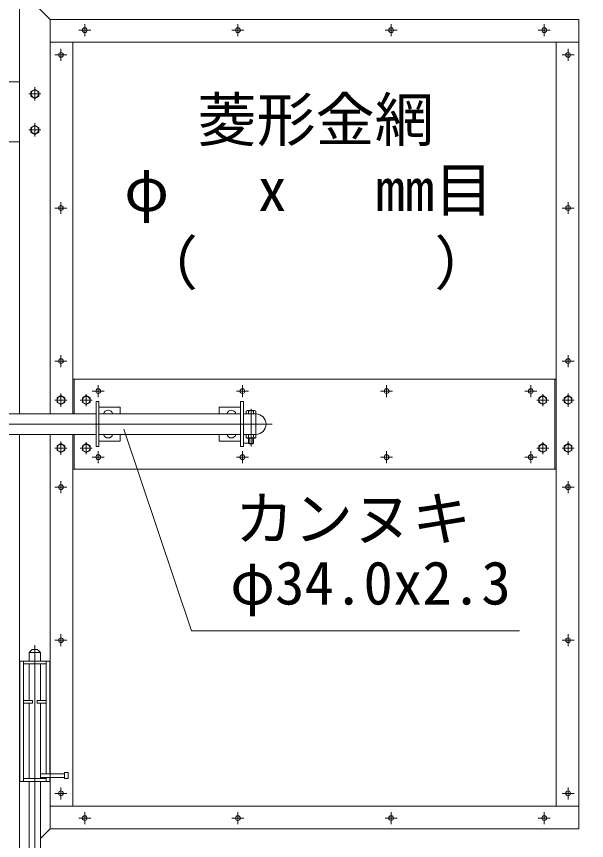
# Model space of a CAD drawing. Units: millimetres, scale not verified. Extents: x -6300 to 6300, y -4455 to 4455.
# Drawn here: x -1317 to -368, y -1699 to -327 of the extents above; entities that cross this region are included whole.
import ezdxf
from ezdxf.enums import TextEntityAlignment as Align

# ---------------------------------------------------------------- set-up
doc = ezdxf.new("R2010")
doc.units = ezdxf.units.MM
doc.header["$LTSCALE"] = 30
doc.linetypes.add('USER1', pattern=[50.8, 31.75, -6.35, 6.35, -6.35])
for name, color, linetype, lineweight in [('0-2_D-STR1', 1, 'Continuous', 18), ('0-3_D-STR3', 3, 'Continuous', 13), ('0-4_D-BMK', 2, 'USER1', 13), ('0-8_D-STR-TXT', 7, 'Continuous', 9)]:
    doc.layers.add(name, color=color, linetype=linetype, lineweight=lineweight)
doc.styles.add('ＭＳ ゴシック', font='')
doc.styles.get('ＭＳ ゴシック').set_extended_font_data('MS Gothic')

msp = doc.modelspace()

# ---------------------------------------------------------------- linework, layer by layer
at = {"layer": '0-2_D-STR1'}
for p, q in [((-1260.58, -331.32), (-1311.38, -280.52)), ((-380.28, -331.32), (-380.28, -1679.72)), ((-1311.38, -1022.52), (-1311.38, -1730.52)), ((-1260.58, -1022.52), (-1260.58, -1679.72)), ((-1260.58, -1679.72), (-1276.48, -1695.62)), ((-1260.58, -1679.72), (-380.28, -1679.72))]:
    msp.add_line(p, q, dxfattribs=at)
for points in [[(601.62, -430.52), (601.62, -280.52), (-1311.38, -280.52), (-1311.38, -988.52)], [(-380.28, -331.32), (-1260.58, -331.32), (-1260.58, -988.52)]]:
    msp.add_lwpolyline(points, dxfattribs=at)
at = {"layer": '0-3_D-STR3'}
for p, q in [((-380.28, -369.32), (-1260.58, -369.32)), ((-1222.58, -369.32), (-1222.58, -988.52)), ((-418.28, -369.32), (-418.28, -1641.72)), ((-1331.38, -435.52), (-1311.38, -435.52)), ((-1279.48, -459.27), (-1279.48, -451.77)), ((-1279.48, -519.27), (-1279.48, -511.77)), ((-1331.38, -535.52), (-1311.38, -535.52)), ((-1222.58, -930.52), (-418.28, -930.52)), ((-1220.43, -930.52), (-1220.43, -988.52)), ((-420.43, -930.52), (-420.43, -1080.52)), ((-1183.88, -968.02), (-1183.88, -1043.02)), ((-1183.88, -968.02), (-1179.38, -968.02)), ((-1179.38, -968.02), (-1179.38, -1043.02)), ((-943.38, -968.02), (-943.38, -1043.02)), ((-938.88, -968.02), (-943.38, -968.02)), ((-938.88, -968.02), (-938.88, -1043.02)), ((-1179.38, -977.02), (-1143.88, -977.02)), ((-1143.88, -977.02), (-1143.88, -988.52)), ((-978.88, -977.02), (-978.88, -988.52)), ((-943.38, -977.02), (-978.88, -977.02)), ((-934.23, -983.82), (-934.23, -988.52)), ((-920.07, -983.02), (-932.33, -983.02)), ((-930.13, -983.82), (-930.13, -988.52)), ((-922.13, -983.82), (-922.13, -988.52)), ((-918.03, -983.82), (-918.03, -988.52)), ((-1183.88, -988.52), (-1458.88, -988.52)), ((-943.38, -988.52), (-1179.38, -988.52)), ((-918.13, -988.52), (-938.88, -988.52)), ((-918.13, -988.52), (-918.13, -1022.52)), ((-1183.88, -1022.52), (-1458.88, -1022.52)), ((-1222.58, -1022.52), (-1222.58, -1641.72)), ((-1220.43, -1022.52), (-1220.43, -1080.52)), ((-943.38, -1022.52), (-1179.38, -1022.52)), ((-1143.88, -1022.52), (-1143.88, -1034.02)), ((-978.88, -1022.52), (-978.88, -1034.02)), ((-918.13, -1022.52), (-938.88, -1022.52)), ((-934.23, -1022.52), (-934.23, -1028.22)), ((-918.03, -1028.22), (-934.23, -1028.22)), ((-919.7, -1029.02), (-932.28, -1029.02)), ((-930.13, -1022.52), (-930.13, -1028.22)), ((-930.13, -1029.02), (-930.13, -1037.72)), ((-929.33, -1029.02), (-929.33, -1038.52)), ((-922.93, -1029.02), (-922.93, -1038.52)), ((-922.13, -1022.52), (-922.13, -1028.22)), ((-922.13, -1029.02), (-922.13, -1037.72)), ((-918.03, -1022.52), (-918.03, -1028.22)), ((-1183.88, -1043.02), (-1179.38, -1043.02)), ((-1179.38, -1034.02), (-1143.88, -1034.02)), ((-943.38, -1034.02), (-978.88, -1034.02)), ((-938.88, -1043.02), (-943.38, -1043.02)), ((-938.88, -1037.4), (-930.13, -1037.4)), ((-922.13, -1037.72), (-930.13, -1037.72)), ((-929.33, -1038.52), (-930.13, -1037.72)), ((-922.93, -1038.52), (-929.33, -1038.52)), ((-922.93, -1038.52), (-922.13, -1037.72)), ((-1222.58, -1080.52), (-418.28, -1080.52)), ((-1290.48, -1381.02), (-1295.48, -1386.02)), ((-1295.48, -1386.02), (-1295.48, -1400.52)), ((-1295.48, -1386.02), (-1276.48, -1386.02)), ((-1290.48, -1381.02), (-1281.48, -1381.02)), ((-1281.48, -1381.02), (-1276.48, -1386.02)), ((-1276.48, -1386.02), (-1276.48, -1400.52)), ((-1310.98, -1600.52), (-1310.98, -1400.52)), ((-1260.98, -1400.52), (-1310.98, -1400.52)), ((-1304.98, -1400.52), (-1304.98, -1596.02)), ((-1304.98, -1405.02), (-1266.98, -1405.02)), ((-1295.48, -1405.02), (-1295.48, -1466.02)), ((-1276.48, -1405.02), (-1276.48, -1466.02)), ((-1266.98, -1400.52), (-1266.98, -1588.02)), ((-1260.98, -1588.02), (-1260.98, -1400.52)), ((-1281.98, -1466.02), (-1266.98, -1466.02)), ((-1304.98, -1470.52), (-1289.98, -1470.52)), ((-1295.48, -1470.52), (-1295.48, -1596.02)), ((-1276.48, -1470.52), (-1276.48, -1596.02)), ((-1236.48, -1588.02), (-1276.48, -1588.02)), ((-1236.48, -1596.02), (-1236.48, -1586.02)), ((-1230.48, -1586.02), (-1236.48, -1586.02)), ((-1230.48, -1596.02), (-1230.48, -1586.02)), ((-1304.98, -1600.52), (-1310.98, -1600.52)), ((-1304.98, -1596.02), (-1304.98, -1600.52)), ((-1304.98, -1596.02), (-1266.98, -1596.02)), ((-1304.98, -1600.52), (-1266.98, -1600.52)), ((-1295.48, -1600.52), (-1295.48, -1856.02)), ((-1236.48, -1594.02), (-1276.48, -1594.02)), ((-1276.48, -1600.52), (-1276.48, -1856.02)), ((-1266.98, -1594.02), (-1266.98, -1600.52)), ((-1266.98, -1600.52), (-1260.98, -1600.52)), ((-1260.98, -1600.52), (-1260.98, -1594.02)), ((-1230.48, -1596.02), (-1236.48, -1596.02)), ((-1260.58, -1641.72), (-380.28, -1641.72))]:
    msp.add_line(p, q, dxfattribs=at)
for points in [[(-1292.48, -451.77), (-1285.98, -448.01), (-1279.48, -451.77)], [(-1279.48, -459.27), (-1285.98, -463.02), (-1292.48, -459.27), (-1292.48, -451.77)], [(-1292.48, -511.77), (-1285.98, -508.01), (-1279.48, -511.77)], [(-1279.48, -519.27), (-1285.98, -523.02), (-1292.48, -519.27), (-1292.48, -511.77)], [(-1304.98, -1466.02), (-1289.98, -1466.02), (-1289.98, -1470.52)], [(-1281.98, -1466.02), (-1281.98, -1470.52), (-1266.98, -1470.52)]]:
    msp.add_lwpolyline(points, dxfattribs=at)
for points in [[(-1236.08, -961.77), (-1242.58, -958.01), (-1249.08, -961.77), (-1249.08, -969.27), (-1242.58, -973.02), (-1236.08, -969.27)], [(-1193.93, -961.77), (-1200.43, -958.01), (-1206.93, -961.77), (-1206.93, -969.27), (-1200.43, -973.02), (-1193.93, -969.27)], [(-446.93, -961.77), (-440.43, -958.01), (-433.93, -961.77), (-433.93, -969.27), (-440.43, -973.02), (-446.93, -969.27)], [(-404.78, -961.77), (-398.28, -958.01), (-391.78, -961.77), (-391.78, -969.27), (-398.28, -973.02), (-404.78, -969.27)], [(-1236.08, -1041.77), (-1242.58, -1038.01), (-1249.08, -1041.77), (-1249.08, -1049.27), (-1242.58, -1053.02), (-1236.08, -1049.27)], [(-1193.93, -1041.77), (-1200.43, -1038.01), (-1206.93, -1041.77), (-1206.93, -1049.27), (-1200.43, -1053.02), (-1193.93, -1049.27)], [(-446.93, -1041.77), (-440.43, -1038.01), (-433.93, -1041.77), (-433.93, -1049.27), (-440.43, -1053.02), (-446.93, -1049.27)], [(-404.78, -1041.77), (-398.28, -1038.01), (-391.78, -1041.77), (-391.78, -1049.27), (-398.28, -1053.02), (-404.78, -1049.27)]]:
    msp.add_lwpolyline(points, close=True, dxfattribs=at)
for centre, radius in [((-1202.93, -349.32), 4), ((-947.93, -349.32), 4), ((-692.93, -349.32), 4), ((-437.93, -349.32), 4), ((-1242.58, -390.52), 4), ((-398.28, -390.52), 4), ((-1285.98, -455.52), 6.25), ((-1285.98, -515.52), 6.25), ((-1242.58, -645.52), 4), ((-398.28, -645.52), 4), ((-1242.58, -900.52), 4), ((-398.28, -900.52), 4), ((-1180.43, -950.52), 4), ((-940.43, -950.52), 4), ((-700.43, -950.52), 4), ((-460.43, -950.52), 4), ((-1242.58, -965.52), 6.25), ((-1200.43, -965.52), 6.25), ((-440.43, -965.52), 6.25), ((-398.28, -965.52), 6.25), ((-1242.58, -1045.52), 6.25), ((-1200.43, -1045.52), 6.25), ((-440.43, -1045.52), 6.25), ((-398.28, -1045.52), 6.25), ((-1180.43, -1060.52), 4), ((-940.43, -1060.52), 4), ((-700.43, -1060.52), 4), ((-460.43, -1060.52), 4), ((-1242.58, -1110.52), 4), ((-398.28, -1110.52), 4), ((-1242.58, -1365.52), 4), ((-398.28, -1365.52), 4), ((-1242.58, -1620.52), 4), ((-398.28, -1620.52), 4), ((-1202.93, -1661.72), 4), ((-947.93, -1661.72), 4), ((-692.93, -1661.72), 4), ((-437.93, -1661.72), 4)]:
    msp.add_circle(centre, radius, dxfattribs=at)
for centre, radius, start, end in [((-1163.88, -990.52), 8, 14.47751, 165.52249), ((-958.88, -990.52), 8, 14.47751, 165.52249), ((-932.18, -986.03), 3.02, 47.18249, 132.81751), ((-926.13, -993.42), 10.4, 67.38014, 112.61986), ((-920.08, -986.05), 3.03, 47.363, 132.637), ((-918.13, -1005.52), 17, 270, 90), ((-1163.88, -1020.52), 8, 194.47751, 345.52249), ((-958.88, -1020.52), 8, 194.47751, 345.52249), ((-932.18, -1026), 3.02, 227.28053, 312.71947), ((-926.13, -1018.62), 10.4, 247.38014, 292.61986), ((-920.08, -1026.08), 2.96, 226.1605, 313.8395)]:
    msp.add_arc(centre, radius, start, end, dxfattribs=at)
at = {"layer": '0-4_D-BMK'}
for p, q in [((-1202.93, -359.29), (-1202.93, -339.34)), ((-947.93, -359.29), (-947.93, -339.34)), ((-692.93, -359.29), (-692.93, -339.34)), ((-437.93, -359.29), (-437.93, -339.34)), ((-1212.91, -349.32), (-1192.96, -349.32)), ((-957.91, -349.32), (-937.96, -349.32)), ((-702.91, -349.32), (-682.96, -349.32)), ((-447.91, -349.32), (-427.96, -349.32)), ((-1242.58, -400.49), (-1242.58, -380.54)), ((-398.28, -400.49), (-398.28, -380.54)), ((-1232.61, -390.52), (-1252.56, -390.52)), ((-408.26, -390.52), (-388.31, -390.52)), ((-1285.98, -444.38), (-1285.98, -466.66)), ((-1295.98, -455.52), (-1275.98, -455.52)), ((-1285.98, -504.38), (-1285.98, -526.66)), ((-1295.98, -515.52), (-1275.98, -515.52)), ((-1242.58, -655.49), (-1242.58, -635.54)), ((-398.28, -655.49), (-398.28, -635.54)), ((-1232.61, -645.52), (-1252.56, -645.52)), ((-408.26, -645.52), (-388.31, -645.52)), ((-1242.58, -910.49), (-1242.58, -890.54)), ((-398.28, -910.49), (-398.28, -890.54)), ((-1232.61, -900.52), (-1252.56, -900.52)), ((-408.26, -900.52), (-388.31, -900.52)), ((-1180.43, -960.49), (-1180.43, -940.54)), ((-940.43, -960.49), (-940.43, -940.54)), ((-700.43, -960.49), (-700.43, -940.54)), ((-460.43, -960.49), (-460.43, -940.54)), ((-1242.58, -954.38), (-1242.58, -976.66)), ((-1200.43, -955.52), (-1200.43, -975.52)), ((-1170.46, -950.52), (-1190.41, -950.52)), ((-930.46, -950.52), (-950.41, -950.52)), ((-690.46, -950.52), (-710.41, -950.52)), ((-450.46, -950.52), (-470.41, -950.52)), ((-440.43, -955.52), (-440.43, -975.52)), ((-398.28, -954.38), (-398.28, -976.66)), ((-1232.58, -965.52), (-1252.58, -965.52)), ((-1190.43, -965.52), (-1210.43, -965.52)), ((-450.43, -965.52), (-430.43, -965.52)), ((-408.28, -965.52), (-388.28, -965.52)), ((-926.13, -979.77), (-926.13, -1042.68)), ((-891.13, -1005.52), (-1811.13, -1005.52)), ((-1242.58, -1034.38), (-1242.58, -1056.66)), ((-1200.43, -1035.52), (-1200.43, -1055.52)), ((-440.43, -1035.52), (-440.43, -1055.52)), ((-398.28, -1034.38), (-398.28, -1056.66)), ((-1232.58, -1045.52), (-1252.58, -1045.52)), ((-1190.43, -1045.52), (-1210.43, -1045.52)), ((-1180.43, -1050.54), (-1180.43, -1070.49)), ((-940.43, -1050.54), (-940.43, -1070.49)), ((-700.43, -1050.54), (-700.43, -1070.49)), ((-460.43, -1050.54), (-460.43, -1070.49)), ((-450.43, -1045.52), (-430.43, -1045.52)), ((-408.28, -1045.52), (-388.28, -1045.52)), ((-1170.46, -1060.52), (-1190.41, -1060.52)), ((-930.46, -1060.52), (-950.41, -1060.52)), ((-690.46, -1060.52), (-710.41, -1060.52)), ((-450.46, -1060.52), (-470.41, -1060.52)), ((-1232.61, -1110.52), (-1252.56, -1110.52)), ((-1242.58, -1100.54), (-1242.58, -1120.49)), ((-408.26, -1110.52), (-388.31, -1110.52)), ((-398.28, -1100.54), (-398.28, -1120.49)), ((-1242.58, -1355.54), (-1242.58, -1375.49)), ((-398.28, -1355.54), (-398.28, -1375.49)), ((-1232.61, -1365.52), (-1252.56, -1365.52)), ((-408.26, -1365.52), (-388.31, -1365.52)), ((-1285.98, -1867.2), (-1285.98, -1373.71)), ((-1242.58, -1610.54), (-1242.58, -1630.49)), ((-398.28, -1610.54), (-398.28, -1630.49)), ((-1232.61, -1620.52), (-1252.56, -1620.52)), ((-408.26, -1620.52), (-388.31, -1620.52)), ((-1202.93, -1651.74), (-1202.93, -1671.69)), ((-947.93, -1651.74), (-947.93, -1671.69)), ((-692.93, -1651.74), (-692.93, -1671.69)), ((-437.93, -1651.74), (-437.93, -1671.69)), ((-1212.91, -1661.72), (-1192.96, -1661.72)), ((-957.91, -1661.72), (-937.96, -1661.72)), ((-702.91, -1661.72), (-682.96, -1661.72)), ((-447.91, -1661.72), (-427.96, -1661.72))]:
    msp.add_line(p, q, dxfattribs=at)
at = {"layer": '0-8_D-STR-TXT'}
msp.add_lwpolyline([(-479.21, -1349.93), (-1025.02, -1349.93), (-1138.02, -1013.84)], dxfattribs=at)

# ---------------------------------------------------------------- texts
at = {"layer": '0-8_D-STR-TXT', "style": 'ＭＳ ゴシック'}
for s, p in [('菱形金網', (-1015.35, -556.01)), ('φ   x   mm目', (-1137.18, -672.4)), ('（\u3000\u3000\u3000\u3000）', (-1112.82, -794.87)), ('カンヌキ', (-953.2, -1220.58)), ('φ34.0x2.3', (-960.81, -1327.63))]:
    msp.add_text(s, height=72.14, dxfattribs=at).set_placement(p, align=Align.BOTTOM_LEFT)

doc.saveas('drawing.dxf')
